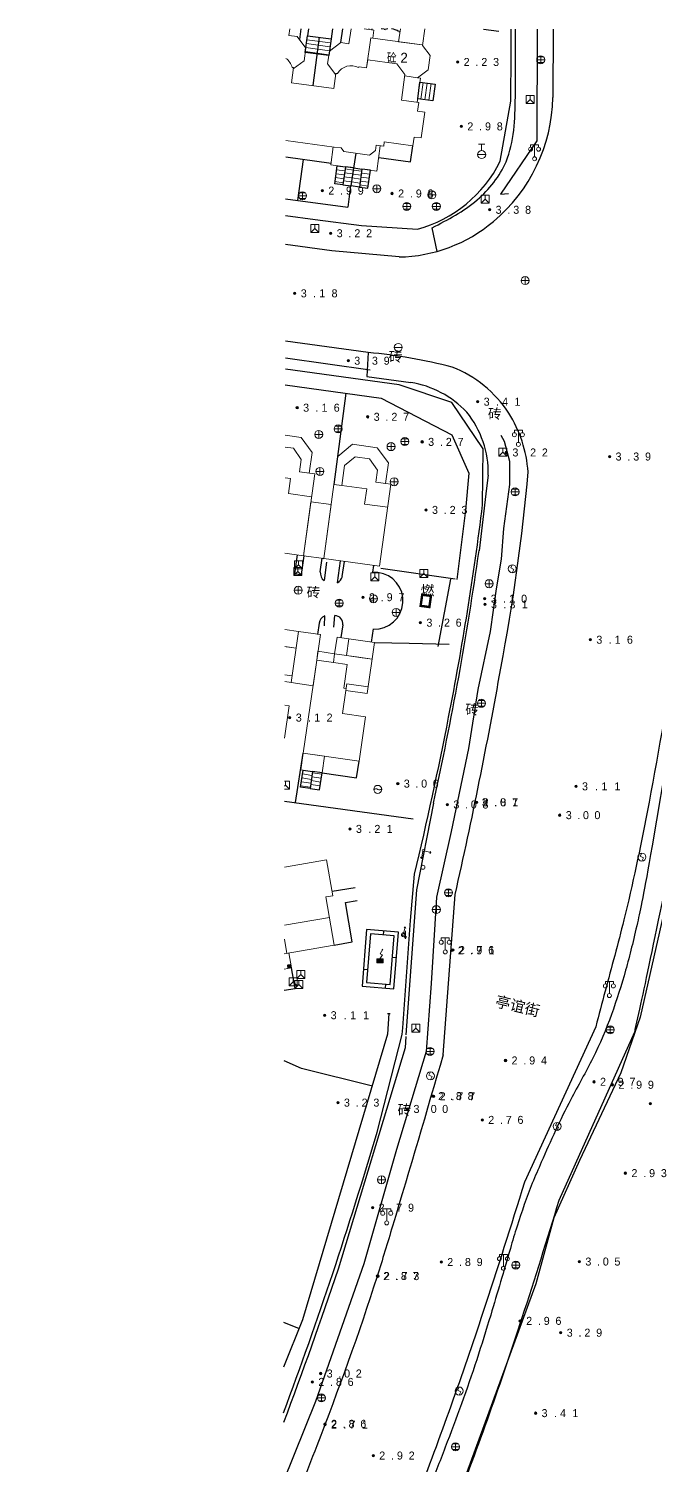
# Model space of a CAD drawing. Header units: metres. Extents: x 342272 to 345188, y 671156 to 672490.
# Drawn here: x 343728.3 to 343806.5, y 672310.2 to 672489.7 of the extents above; entities that cross this region are included whole.
import ezdxf

# ---------------------------------------------------------------- set-up
doc = ezdxf.new("R2010")
doc.units = ezdxf.units.M
doc.header["$LTSCALE"] = 0.5
doc.header["$MEASUREMENT"] = 0
doc.layers.add('00-地形', color=251, linetype='Continuous')
doc.layers.add('00-现状标高', color=2, linetype='Continuous', lineweight=0, plot=False)
for name, color, linetype, lineweight in [('公共设施纪念物', 8, 'Continuous', 0), ('普通房屋', 8, 'Continuous', 0), ('通讯及其他管线设施', 252, 'Continuous', 0)]:
    doc.layers.add(name, color=color, linetype=linetype, lineweight=lineweight)
doc.styles.add('MtXpl_', font='simhei.ttf')
doc.styles.add('正等线体2.0', font='MCS_Chinese1.shx', dxfattribs={"height": 2, "bigfont": 'MCS_Chinese1big.shx'})
doc.styles.add('细等线体2.5', font='MCS_Chinese1.shx', dxfattribs={"height": 2.5, "bigfont": 'MCS_Chinese1big.shx'})

# ---------------------------------------------------------------- blocks, each defined once
blk = doc.blocks.new('174201')
at = {"layer": '通讯及其他管线设施', "linetype": 'Continuous', "lineweight": 0}
for p, q in [((-1, 0), (1, 0)), ((-0.7, 0.7), (0.7, 0.7)), ((0, -1), (0, 1)), ((-0.7, -0.7), (0.7, -0.7))]:
    blk.add_line(p, q, dxfattribs=at)
blk.add_circle((0, 0), 1, dxfattribs=at)
blk = doc.blocks.new('155210_1')
at = {"layer": '公共设施纪念物', "lineweight": 0}
for p, q in [((-1, 2.9), (-1, 3.5)), ((-1, 3.5), (1, 3.5)), ((0, 0.5), (0, 3.5)), ((1, 3.5), (1, 2.9))]:
    blk.add_line(p, q, dxfattribs=at)
for centre in [(-1, 2.4), (0, 0), (1, 2.4)]:
    blk.add_circle(centre, 0.5, dxfattribs=at)
blk = doc.blocks.new('174200')
at = {"layer": '通讯及其他管线设施', "lineweight": 0}
for p, q in [((-1, 0), (1, 0)), ((0, 1), (0, -1))]:
    blk.add_line(p, q, dxfattribs=at)
blk.add_circle((0, 0), 1, dxfattribs=at)
blk = doc.blocks.new('174700')
at = {"layer": '通讯及其他管线设施', "linetype": 'Continuous', "lineweight": 0}
for p, q in [((0, 1), (-0.38, 0.18)), ((-0.38, 0.18), (0.38, -0.18)), ((0, -1), (0.38, -0.18))]:
    blk.add_line(p, q, dxfattribs=at)
blk.add_circle((0, 0), 1, dxfattribs=at)
blk = doc.blocks.new('174100')
at = {"layer": '通讯及其他管线设施', "lineweight": 0}
blk.add_line((-1, 0), (1, 0), dxfattribs=at)
blk.add_circle((0, 0), 1, dxfattribs=at)
blk = doc.blocks.new('143902')
at = {"layer": '通讯及其他管线设施', "lineweight": 0}
blk.add_circle((0, 0), 0.5, dxfattribs=at)
blk = doc.blocks.new('171201')
at = {"layer": '通讯及其他管线设施', "color": 4, "linetype": 'Continuous', "lineweight": 0}
blk.add_line((0.5, 0), (4, 0), dxfattribs=at)
at = {"layer": '通讯及其他管线设施', "color": 4, "linetype": 'Continuous', "lineweight": 0, "flags": 128}
blk.add_lwpolyline([(3.5, 0.5), (4, 0), (3.5, -0.5)], dxfattribs=at)
blk = doc.blocks.new('174602')
at = {"layer": '通讯及其他管线设施', "lineweight": 0}
for p, q in [((-1, 1), (-1, -1)), ((1, 1), (-1, 1)), ((-1, -1), (0, 0)), ((0, 0), (0, 1)), ((0, 0), (1, -1)), ((1, -1), (1, 1)), ((-1, -1), (1, -1))]:
    blk.add_line(p, q, dxfattribs=at)
blk = doc.blocks.new('174400')
at = {"layer": '通讯及其他管线设施', "lineweight": 0}
blk.add_circle((0, 0), 1, dxfattribs=at)
for centre, start, end in [((-0.43, -0.55), 52.0967, 144.3058), ((0.43, 0.55), 232.0967, 324.3058)]:
    blk.add_arc(centre, 0.694, start, end, dxfattribs=at)
blk = doc.blocks.new('175200')
at = {"layer": '通讯及其他管线设施', "lineweight": 0}
for p, q in [((-1, 0), (1, 0)), ((-0.8, 2.6), (0.8, 2.6)), ((0, 1), (0, 2.6))]:
    blk.add_line(p, q, dxfattribs=at)
blk.add_circle((0, 0), 1, dxfattribs=at)
blk = doc.blocks.new('213400_1')
at = {"layer": '00-现状标高', "linetype": 'Continuous', "lineweight": 0}
h = blk.add_hatch(color=256, dxfattribs=at)
edge = h.paths.add_edge_path()
edge.add_arc((0, 0), 0.3, 0, 360)
blk.add_circle((0, 0), 0.3, dxfattribs=at)

msp = doc.modelspace()

# ---------------------------------------------------------------- linework, layer by layer
at = {"layer": '00-地形', "lineweight": -3}
for p, q in [((343762.26, 672489.66), (343762.08, 672488.3)), ((343762.81, 672486.71), (343763.09, 672488.79)), ((343763.21, 672489.66), (343763.09, 672488.79)), ((343763.09, 672488.79), (343766.02, 672488.38)), ((343764.56, 672488.59), (343763.73, 672482.56)), ((343766.02, 672488.38), (343765.74, 672486.3)), ((343766.21, 672489.65), (343766.02, 672488.38)), ((343767.24, 672487.93), (343767.48, 672489.65)), ((343770.73, 672489.64), (343770.71, 672489.57)), ((343771.15, 672489.51), (343771.17, 672489.64)), ((343772.67, 672489.59), (343772.3, 672489.64)), ((343772.68, 672489.64), (343772.67, 672489.59)), ((343772.67, 672489.59), (343772.78, 672489.57)), ((343774.47, 672489.31), (343774.63, 672489.29)), ((343785.04, 672489.62), (343786.97, 672489.35)), ((343788.51, 672486.51), (343788.53, 672489.61)), ((343789.04, 672481.15), (343789.06, 672489.61)), ((343791.75, 672489.61), (343791.73, 672475.64)), ((343793.76, 672489.6), (343793.71, 672481.08)), ((343765.74, 672486.3), (343762.81, 672486.71)), ((343788.47, 672480.63), (343788.51, 672486.51)), ((343776.85, 672480.91), (343777.13, 672482.99)), ((343777.13, 672482.99), (343779.01, 672482.73)), ((343779.01, 672482.73), (343778.73, 672480.65)), ((343788.47, 672480.63), (343788.48, 672481.89)), ((343789.04, 672481.15), (343789.04, 672481.89)), ((343778.73, 672480.65), (343776.85, 672480.91)), ((343787.13, 672473.11), (343788.47, 672480.63)), ((343768.54, 672470.02), (343769.15, 672474.1)), ((343775.96, 672473.01), (343776.24, 672475.04)), ((343791.73, 672475.64), (343787.17, 672468.99)), ((343760.36, 672473.64), (343766.02, 672472.86)), ((343762.53, 672473.34), (343761.84, 672468.19)), ((343766.48, 672470.3), (343766.78, 672472.54)), ((343766.78, 672472.54), (343767.82, 672472.4)), ((343767.82, 672472.4), (343767.51, 672470.16)), ((343768.85, 672472.26), (343767.82, 672472.4)), ((343768.54, 672470.02), (343768.86, 672472.26)), ((343768.54, 672470.02), (343768.85, 672472.26)), ((343768.86, 672472.26), (343769.88, 672472.12)), ((343771.97, 672473.56), (343775.96, 672473.01)), ((343769.88, 672472.12), (343769.56, 672469.88)), ((343770.93, 672471.97), (343769.88, 672472.12)), ((343770.6, 672469.74), (343770.93, 672471.97)), ((343767.51, 672470.16), (343766.48, 672470.3)), ((343767.51, 672470.16), (343768.54, 672470.02)), ((343768.46, 672470.03), (343768.1, 672467.35)), ((343769.56, 672469.88), (343768.54, 672470.02)), ((343769.56, 672469.88), (343770.6, 672469.74)), ((343787.17, 672468.99), (343788.17, 672469.07)), ((343760.35, 672468.39), (343768.1, 672467.35)), ((343760.35, 672466.34), (343764.02, 672465.82)), ((343764.02, 672465.82), (343769.83, 672465.09)), ((343769.83, 672465.09), (343776.8, 672464.63)), ((343779.28, 672461.84), (343778.65, 672464.78)), ((343766.12, 672461.92), (343760.34, 672462.72)), ((343774.52, 672461.14), (343766.12, 672461.92)), ((343770.67, 672449.2), (343760.32, 672450.62)), ((343770.67, 672449.2), (343770.51, 672446.2)), ((343760.32, 672448.52), (343770.89, 672447.03)), ((343774.53, 672445.16), (343760.32, 672447.11)), ((343770.51, 672446.2), (343775.98, 672445.47)), ((343760.31, 672445.15), (343772.28, 672443.51)), ((343767.88, 672444.11), (343766.38, 672432.71)), ((343772.28, 672443.51), (343781.12, 672438.93)), ((343781.11, 672442.97), (343774.53, 672445.16)), ((343785.03, 672437.15), (343781.11, 672442.97)), ((343781.12, 672438.93), (343783.22, 672434.13)), ((343787.24, 672438.87), (343787.63, 672438.13)), ((343787.63, 672438.13), (343788.31, 672435.62)), ((343784.94, 672430.16), (343785.03, 672437.15)), ((343788.31, 672435.62), (343788.31, 672432.7)), ((343783.22, 672434.13), (343782.8, 672429.51)), ((343785.65, 672433.89), (343785.37, 672431.59)), ((343788.31, 672432.7), (343787.54, 672427.23)), ((343785.36, 672431.54), (343784.5, 672424.44)), ((343782.8, 672429.51), (343781.71, 672420.86)), ((343787.54, 672427.23), (343787.25, 672423.4)), ((343761.5, 672421.53), (343761.83, 672423.91)), ((343762.33, 672421.45), (343762.65, 672423.8)), ((343762.65, 672423.8), (343762.57, 672423.81)), ((343764.67, 672421.81), (343764.9, 672423.49)), ((343764.9, 672423.49), (343765.11, 672423.46)), ((343765.46, 672423.01), (343765.15, 672420.71)), ((343766.82, 672420.44), (343767.19, 672423.17)), ((343767.43, 672421.21), (343767.69, 672423.1)), ((343771.25, 672421.75), (343771.37, 672422.61)), ((343781.52, 672420.89), (343772.24, 672422.2)), ((343787.25, 672423.4), (343786.63, 672419.69)), ((343761.5, 672421.53), (343762.33, 672421.45)), ((343771.87, 672421.71), (343771.25, 672421.75)), ((343780.92, 672420.9), (343779.37, 672412.46)), ((343786.63, 672419.69), (343785.88, 672414.35)), ((343764.54, 672415.38), (343764.34, 672413.97)), ((343765.19, 672415.06), (343765.23, 672416.32)), ((343766.38, 672414.89), (343766.5, 672416.33)), ((343767.49, 672415.18), (343767.26, 672413.6)), ((343771.09, 672413.03), (343771.31, 672414.67)), ((343771.46, 672412.97), (343775.76, 672412.87)), ((343785.88, 672414.35), (343784.37, 672407.11)), ((343775.76, 672412.87), (343780.79, 672412.76)), ((343784.37, 672407.11), (343783.19, 672399.74)), ((343761.6, 672392.97), (343762.55, 672399.16)), ((343783.19, 672399.74), (343781.04, 672389.35)), ((343762.22, 672394.89), (343762.53, 672397.03)), ((343762.53, 672397.03), (343763.71, 672396.86)), ((343763.71, 672396.86), (343763.4, 672394.72)), ((343764.9, 672396.69), (343763.71, 672396.86)), ((343769.22, 672396.07), (343769.52, 672398.15)), ((343764.59, 672394.55), (343764.9, 672396.69)), ((343764.9, 672396.69), (343769.22, 672396.07)), ((343763.4, 672394.72), (343762.22, 672394.89)), ((343763.4, 672394.72), (343764.59, 672394.55)), ((343760.22, 672393.16), (343776.28, 672390.95)), ((343778.8, 672392.9), (343776.68, 672382.08)), ((343810.53, 672392.33), (343804.64, 672366.17)), ((343781.04, 672389.35), (343779.17, 672381.15)), ((343775.96, 672378.22), (343776.46, 672384.02)), ((343769.02, 672382.32), (343766.15, 672381.85)), ((343767.81, 672380.49), (343769.29, 672380.75)), ((343776.68, 672382.08), (343775.38, 672363.93)), ((343779.17, 672381.15), (343778.51, 672370.37)), ((343780.03, 672361.46), (343781.51, 672381.46)), ((343768.67, 672375.56), (343767.81, 672380.49)), ((343770.47, 672377.09), (343769.9, 672370.02)), ((343774.43, 672376.77), (343770.47, 672377.09)), ((343774.98, 672364.83), (343775.96, 672378.22)), ((343766.41, 672375.17), (343768.67, 672375.56)), ((343770.93, 672376.55), (343770.44, 672370.47)), ((343773.89, 672376.32), (343770.93, 672376.55)), ((343772.57, 672376.42), (343772.61, 672376.92)), ((343773.4, 672370.23), (343773.89, 672376.32)), ((343773.86, 672369.7), (343774.43, 672376.77)), ((343773.67, 672373.65), (343774.17, 672373.61)), ((343761.53, 672369.75), (343761.08, 672372.3)), ((343770.57, 672372.07), (343770.07, 672372.11)), ((343769.9, 672370.02), (343773.86, 672369.7)), ((343770.44, 672370.47), (343773.4, 672370.23)), ((343772.83, 672370.28), (343772.79, 672369.78)), ((343778.51, 672370.37), (343777.89, 672361.86)), ((343760.18, 672369.51), (343761.53, 672369.75)), ((343773.08, 672366.63), (343773.42, 672366.61)), ((343773.25, 672366.62), (343773.08, 672364.03)), ((343774.91, 672363.99), (343774.98, 672364.83)), ((343799.08, 672364.96), (343790.18, 672345.52)), ((343804.64, 672366.17), (343802.19, 672359.18)), ((343773.08, 672364.03), (343762.47, 672328.35)), ((343771.77, 672351.78), (343774.91, 672363.99)), ((343775.37, 672363.75), (343775.26, 672362.33)), ((343794.52, 672343.3), (343803.94, 672364.33)), ((343775.26, 672362.33), (343766.9, 672334.67)), ((343777.89, 672361.86), (343774.19, 672349.63)), ((343762.33, 672359.74), (343760.16, 672360.71)), ((343771.21, 672357.55), (343762.33, 672359.74)), ((343802.19, 672359.18), (343797.05, 672348.25)), ((343774.19, 672349.63), (343770.12, 672335.35)), ((343797.05, 672348.25), (343793.85, 672341.07)), ((343793.85, 672341.07), (343791.6, 672332.83)), ((343770.12, 672335.35), (343764.08, 672318.15)), ((343791.6, 672332.83), (343774.6, 672286.51)), ((343762.47, 672328.35), (343760.09, 672322.43)), ((343760.1, 672328.03), (343762.05, 672327.25)), ((343764.08, 672318.15), (343760.06, 672308.1))]:
    msp.add_line(p, q, dxfattribs=at)
for centre, radius, start, end in [((343773.34, 672487.61), 2.04, 96.669, 105.9202), ((343773.34, 672487.61), 2.04, 56.5991, 83.1237), ((343773.04, 672481.45), 20.68, 309.8482, 358.976), ((343772.66, 672480.2), 16.12, 284.905, 333.9073), ((343774.2, 672479.81), 18.67, 270.9735, 310.3482), ((343764.91, 672384.99), 64.46, 75.4029, 84.8759), ((343775.72, 672433.47), 14.93, 33.1722, 68.6478), ((343773.98, 672433.29), 12.34, 43.2836, 80.6716), ((343773.65, 672434.19), 12, 358.5448, 39.0722), ((343774.52, 672433.07), 16.16, 4.2849, 32.0269), ((343548.07, 672455.53), 243.49, 349.1691, 354.9929), ((343408.99, 672476.61), 378.81, 348.8919, 352.9564), ((343378.89, 672481.52), 409.61, 347.506, 351.9902), ((343765.92, 672421.69), 1.25, 174.7797, 232.0886), ((343766.09, 672421.64), 1.41, 301.2286, 342.3356), ((343771.46, 672418.19), 3.55, 267.6896, 83.2398), ((343765.72, 672415.23), 1.19, 114.3392, 172.7994), ((343766.5, 672415.32), 1.01, 352.2344, 89.6759), ((343166.4, 672520.29), 630.59, 347.28171, 349.90593), ((343282.63, 672501.14), 507.53, 346.6573, 348.9231), ((343267.74, 672500.21), 525.43, 339.5589, 343.5914)]:
    msp.add_arc(centre, radius, start, end, dxfattribs=at)
at = {"layer": '00-地形', "lineweight": -3, "extrusion": (0, 0, -1)}
msp.add_arc((-343236.68, 672512.5), 559.25, 198.5416, 200.6265, dxfattribs=at)
at = {"layer": '00-地形', "lineweight": -3}
for points in [[(343778.65, 672464.78), (343784.26, 672468.27), (343787.87, 672473.04), (343789.04, 672481.15)], [(343812.07, 672431.85), (343805.49, 672391.77), (343802.59, 672378.31), (343800.25, 672369.41), (343799.08, 672364.96)], [(343790.18, 672345.52), (343784.99, 672329.24), (343776.7, 672305.97), (343767.12, 672282.31), (343751.37, 672248.99), (343738.6, 672225.6), (343728.28, 672208.36)], [(343773.63, 672285.26), (343781.41, 672304.69), (343789.9, 672328.61), (343794.52, 672343.3)]]:
    msp.add_spline(points, degree=3, dxfattribs=at)
for points, knots in [([(343811.92, 672422.84), (343805.89, 672385.31), (343804.48, 672378.63), (343802.47, 672370.36), (343799.8, 672362.64), (343795.41, 672355.11), (343793.05, 672349.8), (343790.75, 672344.54), (343789.5, 672340.93), (343787.86, 672335.41), (343786.25, 672329.83), (343783.67, 672321.5), (343781, 672314.21), (343776.78, 672303.4), (343772.61, 672292.57), (343765.96, 672276.48), (343759.43, 672262.42), (343750.75, 672245.15), (343743.31, 672231.63), (343735.75, 672218.2), (343731.6, 672211.72), (343729.53, 672208.47)], [0, 0, 0, 0, 0.047916, 0.079353, 0.139283, 0.169377, 0.213683, 0.228289, 0.257594, 0.272349, 0.316863, 0.346819, 0.406358, 0.436074, 0.525205, 0.584702, 0.703671, 0.76319, 0.881748, 0.940862, 1, 1, 1, 1]), ([(343803.94, 672364.33), (343803.99, 672364.55), (343805.27, 672370.19), (343806.88, 672377.98), (343811.28, 672399.38)], [0, 0, 0, 0, 0.038987, 1, 1, 1, 1]), ([(343780.03, 672361.46), (343777.94, 672354.32), (343775.23, 672345.07), (343770.26, 672328.68), (343765.61, 672316), (343761.48, 672305.48), (343760.05, 672301.95)], [0, 0, 0, 0, 0.355581, 0.460297, 0.818229, 1, 1, 1, 1])]:
    msp.add_open_spline(points, degree=3, knots=knots, dxfattribs=at)
at = {"layer": '普通房屋', "lineweight": 0}
for p, q in [((343762.81, 672486.71), (343763.09, 672488.79)), ((343766.02, 672488.38), (343765.74, 672486.3)), ((343772.68, 672489.64), (343772.67, 672489.59)), ((343765.74, 672486.3), (343762.81, 672486.71)), ((343765.75, 672486.4), (343762.82, 672486.81)), ((343765.82, 672486.9), (343762.89, 672487.3)), ((343765.89, 672487.39), (343762.96, 672487.8)), ((343765.96, 672487.89), (343763.02, 672488.29)), ((343776.85, 672480.91), (343777.13, 672482.99)), ((343777.13, 672482.99), (343779.01, 672482.73)), ((343777.24, 672480.86), (343777.53, 672482.94)), ((343777.74, 672480.79), (343778.02, 672482.87)), ((343778.23, 672480.72), (343778.52, 672482.8)), ((343778.73, 672480.65), (343776.85, 672480.91)), ((343766.48, 672470.3), (343766.78, 672472.54)), ((343767.82, 672472.4), (343767.51, 672470.16)), ((343768.85, 672472.26), (343767.82, 672472.4)), ((343768.54, 672470.02), (343768.86, 672472.26)), ((343768.54, 672470.02), (343768.85, 672472.26)), ((343768.86, 672472.26), (343769.88, 672472.12)), ((343767.54, 672470.42), (343766.51, 672470.56)), ((343767.61, 672470.91), (343766.58, 672471.06)), ((343767.68, 672471.41), (343766.65, 672471.55)), ((343767.75, 672471.9), (343766.72, 672472.05)), ((343768.61, 672470.51), (343767.58, 672470.66)), ((343768.68, 672471.01), (343767.64, 672471.15)), ((343768.74, 672471.51), (343767.71, 672471.65)), ((343768.81, 672472), (343767.78, 672472.14)), ((343768.61, 672470.51), (343769.63, 672470.37)), ((343768.68, 672471.01), (343769.7, 672470.87)), ((343768.75, 672471.5), (343769.77, 672471.36)), ((343768.83, 672472), (343769.84, 672471.86)), ((343769.88, 672472.12), (343769.56, 672469.88)), ((343769.67, 672470.63), (343770.71, 672470.49)), ((343769.74, 672471.13), (343770.78, 672470.98)), ((343769.81, 672471.62), (343770.86, 672471.48)), ((343770.6, 672469.74), (343770.93, 672471.97)), ((343767.51, 672470.16), (343766.48, 672470.3)), ((343769.56, 672469.88), (343770.6, 672469.74)), ((343769.6, 672470.14), (343770.64, 672469.99)), ((343762.22, 672394.89), (343762.53, 672397.03)), ((343763.71, 672396.86), (343763.4, 672394.72)), ((343764.9, 672396.69), (343763.71, 672396.86)), ((343763.43, 672394.88), (343762.25, 672395.05)), ((343763.5, 672395.38), (343762.32, 672395.55)), ((343763.57, 672395.87), (343762.39, 672396.04)), ((343763.64, 672396.37), (343762.46, 672396.54)), ((343764.66, 672395.04), (343763.48, 672395.21)), ((343764.73, 672395.53), (343763.55, 672395.71)), ((343764.8, 672396.03), (343763.62, 672396.2)), ((343764.87, 672396.52), (343763.69, 672396.7)), ((343764.59, 672394.55), (343764.9, 672396.69)), ((343763.4, 672394.72), (343762.22, 672394.89))]:
    msp.add_line(p, q, dxfattribs=at)
at = {"layer": '普通房屋', "lineweight": 0, "flags": 128}
for points in [[(343761.31, 672484.64), (343762.66, 672485.66), (343762.88, 672487.25), (343761.79, 672488.68), (343760.77, 672488.82), (343760.89, 672489.66)], [(343768.52, 672489.65), (343768.26, 672487.79), (343767.24, 672487.93), (343765.81, 672486.84), (343765.59, 672485.26), (343766.62, 672483.91)], [(343777.4, 672487.64), (343771.23, 672488.49)], [(343774.68, 672489.64), (343774.46, 672488.04)], [(343774.46, 672488.04), (343777.4, 672487.64), (343777.46, 672487.56), (343777.74, 672489.63)], [(343775.22, 672483.76), (343776.83, 672483.54), (343778.15, 672484.54), (343778.4, 672486.32), (343777.46, 672487.56)], [(343766.64, 672484.07), (343766.38, 672482.19), (343761.07, 672482.92), (343761.33, 672484.8)], [(343761.16, 672484.83), (343761.33, 672484.8)], [(343766.43, 672474.88), (343767.29, 672474.76), (343767.63, 672474.31), (343770.82, 672473.87), (343771.56, 672474.44), (343771.66, 672475.12), (343772.6, 672474.99), (343772.67, 672475.53), (343776.24, 672475.04), (343776.39, 672476.13), (343777.28, 672476.01), (343777.72, 672479.22), (343776.83, 672479.34), (343776.98, 672480.43), (343774.8, 672480.73), (343775.24, 672483.93), (343774.24, 672485.26), (343770.61, 672485.76), (343770.47, 672484.76)], [(343776.78, 672480.46), (343777.2, 672483.49), (343776.83, 672483.54)], [(343760.37, 672475.71), (343766.43, 672474.88)], [(343772.17, 672475.04), (343771.73, 672471.86), (343765.99, 672472.65), (343766.3, 672474.89)], [(343760.3, 672438.88), (343762.29, 672438.59), (343763.67, 672436.73), (343763.31, 672434.14), (343762.1, 672434.31), (343762.31, 672435.82), (343761.33, 672437.24), (343760.3, 672437.38)], [(343760.3, 672437.38), (343761.33, 672437.24), (343762.31, 672435.82), (343762.1, 672434.31), (343763.98, 672434.05), (343762.57, 672423.81), (343760.27, 672424.12)], [(343766.38, 672432.71), (343766.86, 672436.21), (343768.7, 672437.74), (343771.8, 672437.28), (343773.18, 672435.42), (343772.83, 672432.83), (343771.61, 672433), (343771.82, 672434.51), (343770.84, 672435.93), (343769.05, 672436.18), (343767.72, 672435.08), (343767.37, 672432.58), (343766.38, 672432.71)], [(343767.72, 672435.08), (343769.05, 672436.18), (343770.84, 672435.93), (343771.82, 672434.51), (343771.61, 672433), (343773.49, 672432.74), (343772.08, 672422.5), (343765.11, 672423.46), (343766.38, 672432.71), (343767.37, 672432.58), (343767.72, 672435.08)], [(343760.29, 672433.55), (343760.97, 672433.46), (343760.71, 672431.57), (343763.59, 672431.18)], [(343767.37, 672432.58), (343770.48, 672432.15), (343770.22, 672430.27), (343773.1, 672429.87)], [(343763.49, 672430.55), (343766.03, 672430.2), (343765.11, 672423.46), (343762.57, 672423.81), (343763.49, 672430.55)], [(343760.25, 672408.08), (343761.03, 672407.97), (343761.96, 672414.34), (343760.26, 672414.59)], [(343761.03, 672407.97), (343761.96, 672414.34), (343764.69, 672413.95), (343763.77, 672407.57), (343761.06, 672407.96)], [(343764.23, 672410.78), (343762.55, 672399.16), (343769.52, 672398.15), (343770.32, 672403.68), (343767.45, 672404.09), (343767.86, 672406.98), (343770.54, 672406.6), (343771.46, 672412.97), (343768.25, 672413.43), (343767.95, 672411.35), (343766.47, 672411.57)], [(343766.47, 672411.57), (343767.95, 672411.35), (343768.25, 672413.43), (343766.77, 672413.65), (343766.47, 672411.57)], [(343760.25, 672412.47), (343760.42, 672412.44), (343761.66, 672412.26), (343760.25, 672412.47)], [(343764.23, 672410.78), (343764.39, 672411.87), (343766.47, 672411.57), (343766.31, 672410.48), (343764.23, 672410.78)], [(343767.95, 672411.35), (343769.92, 672411.07), (343771.16, 672410.89), (343769.19, 672411.18), (343767.95, 672411.35)], [(343766.31, 672410.48), (343768.03, 672410.23), (343767.6, 672407.26), (343767.9, 672407.22), (343767.86, 672406.98)], [(343760.25, 672408.94), (343761.16, 672408.81)], [(343767.9, 672407.22), (343767.95, 672407.59), (343767.99, 672407.82), (343770.66, 672407.44)], [(343760.23, 672401.02), (343760.81, 672405.05)], [(343760.81, 672405.05), (343760.24, 672405.13)], [(343764.9, 672396.69), (343765.2, 672398.78), (343762.55, 672399.16), (343762.25, 672397.07), (343764.9, 672396.69)], [(343760.18, 672374.08), (343766.41, 672375.17), (343765.36, 672381.18), (343766.24, 672381.33), (343765.46, 672385.81), (343760.2, 672384.89)], [(343760.19, 672377.64), (343765.81, 672378.62)], [(343760.5, 672374.14), (343760.2, 672375.86), (343760.19, 672375.91)], [(343760.18, 672372.14), (343761.08, 672372.3), (343760.75, 672374.18)]]:
    msp.add_lwpolyline(points, dxfattribs=at)
for points in [[(343766.62, 672483.91), (343766.64, 672484.07), (343766.82, 672484.05, -0.403291), (343769.47, 672484.81), (343769.48, 672484.89), (343769.55, 672484.88), (343770.47, 672484.76), (343770.99, 672488.52), (343771.23, 672488.49), (343771.36, 672489.48), (343770.17, 672489.64)], [(343769.47, 672484.81, 0.403291), (343766.82, 672484.05)]]:
    msp.add_lwpolyline(points, format="xyb", dxfattribs=at)
at = {"layer": '普通房屋', "lineweight": 0, "extrusion": (0, 0, -1)}
msp.add_arc((-343759.23, 672484.33), 1.99, 125.4974, 165.6352, dxfattribs=at)
at = {"layer": '普通房屋', "lineweight": 0}
msp.add_arc((343759.23, 672484.33), 1.99, 14.3648, 54.5026, dxfattribs=at)
at = {"layer": '普通房屋', "lineweight": 0, "extrusion": (0, 0, -1)}
msp.add_solid([(-343760.5, 672372.71), (-343761, 672372.79), (-343760.59, 672372.22), (-343761.08, 672372.3)], dxfattribs=at)
at = {"layer": '通讯及其他管线设施', "lineweight": 0}
for p, q in [((343760.85, 672395.63), (343760.22, 672395.63)), ((343760.22, 672395), (343760.35, 672395.13)), ((343760.35, 672395.13), (343760.35, 672395.63)), ((343760.35, 672395.13), (343760.85, 672394.63)), ((343760.85, 672394.63), (343760.85, 672395.63)), ((343760.22, 672394.63), (343760.85, 672394.63)), ((343775.31, 672375.95), (343775.15, 672376.22)), ((343775.31, 672376.95), (343775.31, 672375.95)), ((343775.31, 672375.95), (343775.46, 672376.22)), ((343772.52, 672373.43), (343771.72, 672373.43)), ((343771.72, 672373.43), (343771.72, 672372.93)), ((343772.12, 672373.43), (343772.43, 672373.95)), ((343772.14, 672374.08), (343772.48, 672374.67)), ((343772.14, 672374.08), (343772.43, 672373.95)), ((343772.52, 672372.93), (343772.52, 672373.43)), ((343771.72, 672372.93), (343772.52, 672372.93)), ((343771.72, 672372.93), (343771.72, 672372.93))]:
    msp.add_line(p, q, dxfattribs=at)
at = {"layer": '通讯及其他管线设施', "lineweight": 0, "const_width": 0.3, "flags": 128}
msp.add_lwpolyline([(343777.41, 672418.94), (343778.5, 672418.79), (343778.3, 672417.4), (343777.21, 672417.55), (343777.41, 672418.94)], dxfattribs=at)
at = {"layer": '通讯及其他管线设施', "lineweight": 0}
for centre in [(343777.5, 672384.88), (343775.06, 672376.45)]:
    msp.add_circle(centre, 0.25, dxfattribs=at)
at = {"layer": '通讯及其他管线设施', "lineweight": 0, "extrusion": (0, 0, -1)}
for points in [[(-343772.12, 672373.18), (-343772.52, 672373.43), (-343771.72, 672373.43)], [(-343772.12, 672373.18), (-343771.72, 672373.43), (-343771.72, 672372.93)]]:
    msp.add_solid(points, dxfattribs=at)
at = {"layer": '通讯及其他管线设施', "lineweight": 0}
for points in [[(343772.12, 672373.18), (343772.52, 672372.93), (343772.52, 672373.43)], [(343772.52, 672374.73), (343772.52, 672374.47), (343772.3, 672374.59)], [(343772.12, 672373.18), (343771.72, 672372.93), (343772.52, 672372.93)]]:
    msp.add_solid(points, dxfattribs=at)

# ---------------------------------------------------------------- block references
at = {"layer": '00-现状标高', "lineweight": 0, "xscale": 0.5, "yscale": 0.5, "zscale": 0.5}
for p in [(343781.83, 672485.5), (343782.29, 672477.45), (343764.93, 672469.42), (343773.65, 672469.07), (343785.82, 672467.04), (343765.98, 672464.1), (343761.49, 672456.59), (343768.17, 672448.17), (343761.79, 672442.3), (343784.33, 672443.05), (343770.6, 672441.17), (343777.4, 672438.04), (343787.92, 672436.71), (343800.8, 672436.2), (343777.88, 672429.53), (343770.01, 672418.62), (343785.22, 672418.43), (343785.24, 672417.74), (343777.18, 672415.44), (343798.4, 672413.31), (343760.87, 672403.58), (343774.36, 672395.33), (343796.61, 672394.99), (343780.55, 672392.72), (343784.1, 672393), (343784.2, 672392.99), (343794.58, 672391.39), (343768.38, 672389.68), (343781.1, 672374.49), (343781.24, 672374.54), (343765.23, 672366.39), (343787.81, 672360.74), (343798.86, 672358.07), (343801.16, 672357.7), (343766.88, 672355.47), (343778.65, 672356.29), (343778.84, 672356.26), (343805.9, 672355.36), (343775.57, 672354.68), (343784.9, 672353.31), (343802.78, 672346.66), (343771.21, 672342.34), (343797.03, 672335.61), (343771.79, 672333.8), (343771.87, 672333.79), (343779.78, 672335.55), (343789.64, 672328.2), (343794.7, 672326.73), (343764.73, 672321.63), (343763.69, 672320.58), (343791.56, 672316.67), (343765.27, 672315.33), (343765.27, 672315.24), (343771.29, 672311.37)]:
    msp.add_blockref('213400_1', p, dxfattribs=at)
at = {"layer": '公共设施纪念物', "lineweight": 0, "xscale": 0.5, "yscale": 0.5, "zscale": 0.5}
for p in [(343791.43, 672473.41), (343789.41, 672437.73), (343780.28, 672374.31), (343800.78, 672368.85), (343772.97, 672340.45), (343787.55, 672334.76)]:
    msp.add_blockref('155210_1', p, dxfattribs=at)
at = {"layer": '通讯及其他管线设施', "lineweight": 0, "xscale": 0.5, "yscale": 0.5, "zscale": 0.5}
for name, p in [('174201', (343792.2, 672485.78)), ('174602', (343790.9, 672480.82)), ('175200', (343784.83, 672473.93)), ('174201', (343762.46, 672468.79)), ('174200', (343771.74, 672469.67)), ('174200', (343778.61, 672468.9)), ('174602', (343785.26, 672468.38)), ('174201', (343775.47, 672467.46)), ('174201', (343779.17, 672467.46)), ('174602', (343764.01, 672464.7)), ('174200', (343790.26, 672458.19)), ('174100', (343774.42, 672449.84)), ('174201', (343766.91, 672439.65)), ('174200', (343764.49, 672438.96)), ('174201', (343775.24, 672438.08)), ('174200', (343773.51, 672437.44)), ('174602', (343787.46, 672436.76)), ('174200', (343764.64, 672434.35)), ('174200', (343773.9, 672433.06)), ('174201', (343789, 672431.79)), ('174602', (343761.89, 672421.84)), ('174602', (343761.97, 672422.68)), ('174602', (343777.6, 672421.59)), ('174700', (343788.65, 672422.19)), ('174602', (343771.51, 672421.16)), ('174200', (343785.76, 672420.32)), ('174200', (343761.92, 672419.49)), ('174201', (343767.05, 672417.89)), ('174200', (343771.32, 672418.44)), ('174200', (343774.15, 672416.73)), ('174201', (343784.8, 672405.37)), ('174400', (343771.85, 672394.62)), ('174700', (343804.83, 672386.16)), ('174201', (343780.69, 672381.7)), ('174200', (343779.17, 672379.59)), ('174602', (343762.27, 672371.48)), ('174602', (343761.31, 672370.56)), ('174602', (343762, 672370.24)), ('174602', (343776.63, 672364.76)), ('174201', (343800.89, 672364.57)), ('174201', (343778.38, 672361.88)), ('174700', (343778.44, 672358.81)), ('174700', (343794.24, 672352.51)), ('174200', (343772.32, 672345.83)), ('174201', (343789.09, 672335.17)), ('174700', (343782.02, 672319.44)), ('174201', (343764.82, 672318.57)), ('174201', (343781.57, 672312.47))]:
    msp.add_blockref(name, p, dxfattribs=at)
at = {"layer": '通讯及其他管线设施', "lineweight": 0, "xscale": 0.25, "yscale": 0.25, "zscale": 0.25}
for name, p, rotation in [('171201', (343777.53, 672386.97), 256.8964499081412), ('143902', (343777.53, 672386.97), 344.8762595505133), ('171201', (343777.53, 672386.97), 344.8762595505133), ('171201', (343775.06, 672376.45), 76.89645297861011), ('143902', (343775.06, 672376.45), 76.89645297861011)]:
    msp.add_blockref(name, p, dxfattribs=dict(at, rotation=rotation))

# ---------------------------------------------------------------- texts
at = {"layer": '00-地形', "lineweight": -3, "style": 'MtXpl_'}
for s, p in [('砖', (343773.23, 672448.06)), ('砖', (343785.62, 672440.93)), ('燃', (343777.22, 672418.86)), ('砖', (343762.98, 672418.62)), ('砖', (343782.79, 672403.98)), ('砖', (343774.33, 672353.95))]:
    msp.add_text(s, height=1.25, dxfattribs=at).set_placement(p)
msp.add_text('亭谊街', height=1.375, rotation=346.44, dxfattribs=at).set_placement((343786.43, 672367.53))
at = {"layer": '00-现状标高', "lineweight": 0, "char_height": 1, "attachment_point": 4, "line_spacing_factor": 0.722892, "style": '正等线体2.0'}
for s, insert in [('\\T1.979;2.23', (343782.58, 672485.5)), ('\\T1.979;2.98', (343783.04, 672477.45)), ('\\T1.979;2.99', (343765.68, 672469.42)), ('\\T1.979;2.98', (343774.4, 672469.07)), ('\\T1.979;3.38', (343786.57, 672467.03)), ('\\T1.979;3.22', (343766.73, 672464.1)), ('\\T2.069;3.18', (343762.24, 672456.59)), ('\\T1.979;3.39', (343768.92, 672448.17)), ('\\T2.069;3.41', (343785.08, 672443.05)), ('\\T2.053;3.16', (343762.54, 672442.3)), ('\\T1.979;3.27', (343771.35, 672441.16)), ('\\T1.979;3.27', (343778.15, 672438.03)), ('\\T1.979;3.22', (343788.67, 672436.71)), ('\\T1.979;3.39', (343801.55, 672436.2)), ('\\T1.979;3.23', (343778.63, 672429.53)), ('\\T1.979;2.97', (343770.76, 672418.62)), ('\\T2.037;3.10', (343785.97, 672418.43)), ('\\T2.069;3.31', (343785.99, 672417.73)), ('\\T1.966;3.26', (343777.93, 672415.44)), ('\\T2.053;3.16', (343799.15, 672413.31)), ('\\T2.069;3.12', (343761.62, 672403.58)), ('\\T1.940;3.06', (343775.11, 672395.33)), ('\\T2.176;3.11', (343797.36, 672394.99)), ('\\T1.952;3.08', (343781.3, 672392.72)), ('\\T2.037;3.01', (343784.85, 672393)), ('\\T1.979;2.87', (343784.95, 672392.99)), ('\\T1.927;3.00', (343795.33, 672391.39)), ('\\T2.069;3.21', (343769.13, 672389.67)), ('\\T2.069;2.91', (343781.85, 672374.49)), ('\\T1.966;2.76', (343781.99, 672374.53)), ('\\T2.176;3.11', (343765.98, 672366.39)), ('\\T1.979;2.94', (343788.56, 672360.74)), ('\\T1.979;2.97', (343799.61, 672358.07)), ('\\T1.979;2.99', (343801.91, 672357.7)), ('\\T1.979;3.23', (343767.63, 672355.47)), ('\\T1.979;2.88', (343779.4, 672356.29)), ('\\T1.979;2.77', (343779.59, 672356.26)), ('\\T1.927;3.00', (343776.32, 672354.68)), ('\\T1.966;2.76', (343785.65, 672353.31)), ('\\T1.979;2.93', (343803.53, 672346.66)), ('\\T1.979;2.79', (343771.96, 672342.34)), ('\\T1.979;2.89', (343780.53, 672335.55)), ('\\T1.952;3.05', (343797.78, 672335.61)), ('\\T1.979;2.87', (343772.54, 672333.8)), ('\\T1.979;2.73', (343772.62, 672333.79)), ('\\T1.966;2.96', (343790.39, 672328.2)), ('\\T1.979;3.29', (343795.45, 672326.72)), ('\\T1.952;3.02', (343765.48, 672321.62)), ('\\T1.966;2.86', (343764.44, 672320.57)), ('\\T2.069;3.41', (343792.31, 672316.67)), ('\\T1.966;2.86', (343766.02, 672315.33)), ('\\T2.069;2.71', (343766.02, 672315.24)), ('\\T1.979;2.92', (343772.04, 672311.37))]:
    msp.add_mtext(s, dxfattribs=dict(at, insert=insert))
at = {"layer": '普通房屋', "lineweight": 0, "insert": (343774.5, 672486.03), "char_height": 1.25, "attachment_point": 5, "line_spacing_factor": 0.722892, "style": '细等线体2.5'}
msp.add_mtext('\\T1.403;砼2', dxfattribs=at)

doc.saveas('drawing.dxf')
